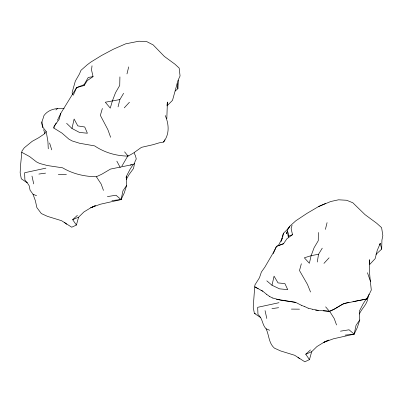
<?xml version="1.0" encoding="UTF-8"?>
<svg xmlns="http://www.w3.org/2000/svg" width="403" height="403" viewBox="0 0 403 403"><rect width="100%" height="100%" fill="white"/><g stroke="black" fill="none" stroke-linecap="round" stroke-linejoin="round"><path stroke-width="0.6" d="M134.547 152.747L134.547 154.022L135.408 155.493L136.254 158.963L134.869 161.935L133.514 168.459L129.036 174.61L126.25 179.496M318.35 232.46L318.259 240.702L314.088 247.754L311.121 255.688L309.363 263.285L304.336 257.814L311.121 255.688L318.551 254.238L322.274 248.137M166.812 118.623L167.406 102.009L167.013 105.364M119.913 76.867L119.731 85.441L115.525 92.69L112.427 100.76L110.276 108.125L105.304 102.226L119.882 99.561L123.625 93.284M375.944 254.399L381.696 249.094L381.928 240.052L382.85 235.584L381.606 227.665L376.714 223.262L364.997 214.618L352.837 202.78L346.651 200.261L338.535 199.802L330.712 201.52L318.627 206.532L306.975 213.383L295.797 220.804L289.807 226.224L286.76 230.037L283.395 233.332L281.103 241.286L282.281 238.435M164.792 139.73L164.751 140.718L163.346 142.123L159.185 142.843L153.09 144.682L141.453 147.347L133.197 153.226L128.053 156.107C116.135 155.931 104.573 152.611 94.665 145.901L79.587 143.256L72.102 140.919L68.958 139.191L61.926 133.066L53.856 128.089L54.088 126.31L59.095 119.469L60.833 113.253L76.58 87.607L84.106 84.66L88.237 77.452L93.058 76.641L91.521 69.931L92.03 65.765M64.173 108.654C56.934 107.677 48.34 109.258 43.912 115.671C43.131 119.59 40.673 122.018 42.763 126.29L43.005 127.403L46.189 131.544L44.149 134.043L38.663 137.761L32.195 141.317L24.291 147.775L21.943 151.044L20.518 165.824L20.15 172.771L21.304 178.811L27.318 182.861L29.172 185.738L30.084 190.201L33.001 194.216L35.358 200.704L36.88 207.626L41.333 213.56L47.494 216.371L61.568 220.703L71.729 227.216L76.399 225.06L78.595 217.167L83.864 211.988L90.343 208.039L95.315 205.711M175.179 91.043L177.894 88.65L178.418 79.542L180.065 75.971L179.164 68.072L174.842 64.097L164.374 56.44L153.18 44.919L146.732 41.605L138.884 41.217L125.625 43.851L113.268 49.267L101.44 55.559L90.771 62.133L87.184 64.838L80.998 70.298L79.431 73.991L75.321 81.124L72.142 92.388L72.384 94.811M359.32 314.063C361.914 308.114 367.894 303.867 367.904 296.93M367.989 296.986L367.899 297.852L366.392 299.086L343.603 303.625L334.853 308.784L329.437 311.307L323.277 310.688M42.607 126.728L42.517 127.363L41.67 121.812M317.272 262.041L318.551 254.238M53.856 128.089L54.103 126.718M282.629 237.302L283.395 233.332M95.269 205.701L90.761 207.741L100.377 204.23L121.107 199.576L122.955 190.8L126.688 185.375L126.295 176.549L130.229 168.978L133.232 164.464L134.738 163.235M328.344 340.263L323.836 342.303L333.452 338.792L354.182 334.137L356.03 325.367L359.758 319.937L359.37 311.116L363.305 303.545L366.307 299.031L367.813 297.797M126.053 177.693L126.295 176.549M71.981 128.471L74.117 119.046L77.799 125.887L84.731 126.99L87.401 133.227L79.431 132.421L71.981 128.471L66.591 123.303M272 285.253L274.06 276.161L278.035 282.906L284.896 283.596L287.732 289.631L279.546 288.85L272 285.253L266.786 280.82M126.97 73.945L128.693 66.863M325.402 229.428L327.08 222.617M118.049 106.916L119.882 99.561M178.091 80.121L172.524 100.317L166.948 105.924M301.348 263.728L299.489 270.559L307.454 284.397L310.552 292.039M279.012 302.698L257.673 307.318L257.975 314.562C262.857 318.219 261.96 324.707 266.071 328.783C269.209 335.246 268.589 343.099 274.408 348.127L280.569 350.932L294.643 355.265L304.804 361.783L309.474 359.622L311.665 351.728L316.939 346.555L323.418 342.6L328.939 340.016M292.069 225.287L291.127 228.622L292.513 234.697L286.871 238.793L283.657 243.523L276.508 246.349L272.811 253.517L264.836 267.184L261.381 272.04L259.467 277.727L254.892 284.997L254.787 286.865L258.247 288.76M102.367 108.442L100.352 115.364L107.848 129.595L110.639 137.327M126.688 185.375L124.255 192.936L121.107 199.576L111.943 200.578M359.758 319.937L357.33 327.498L354.182 334.137L345.018 335.145M381.696 249.094L380.246 243.377L377.208 250.48L375.148 258.645L369.758 264.408L369.536 259.718C368.795 269.909 370.241 279.949 371.294 290.039L368.271 296.255L366.392 299.086M73.296 95.244L76.58 87.607L84.136 85.532L87.295 80.57L93.058 76.641M273.239 253.699L276.508 246.349L283.697 243.78M287.636 231.025L286.427 233.69L288.074 228.949L289.807 226.224L289.329 227.287M368.03 296.553L369.183 294.079M57.412 120.336L60.833 113.253M278.599 245.029L282.216 238.415M121.867 166.167L128.053 155.523M54.405 126.184L56.213 122.986M379.329 244.943L380.246 243.377M163.346 142.123C169.754 134.557 169.048 124.099 165.195 115.495M124.235 107.878L129.464 102.211M323.931 263.396L329.115 257.794M76.399 225.06L72.661 219.66L77.416 215.343M309.474 359.622L305.736 354.227L310.491 349.91M55.891 109.969L57.8 108.296M130.365 165.124L131.474 164.58M325.71 203.399L318.627 206.532M21.626 152.243L29.666 156.601L36.577 161.966L39.721 163.477L47.282 165.522L62.616 167.824C72.862 173.925 84.519 176.585 96.362 176.746L101.778 174.217L110.528 169.064L133.232 164.464M72.661 219.66L78.595 217.167M305.736 354.227L311.665 351.728M292.513 234.697L288.185 236.334L287.928 232.491L288.331 237.181M45.937 168.137L24.598 172.756L24.9 180L27.318 182.861M349.109 302.487C341.618 302.98 336.44 309.141 329.523 311.363L315.504 310.088M107.349 196.614L115.993 195.223L121.107 199.576M340.424 331.18L349.069 329.79L354.182 334.137M366.307 299.031L352.942 301.651M38.844 174.061L45.584 173.129M271.919 308.627L278.654 307.69M58.289 174.534L66.435 174.6M291.359 309.096L299.51 309.166M262.827 291.223L254.701 286.81L253.225 307.333L254.379 313.373L255.502 313.413M318.33 310.476L312.476 309.227M295.585 302.351L280.443 300.139L272.796 298.039M276.428 299.238L295.651 302.376M308.129 308.164L312.562 309.282M301.59 305.378L304.854 306.673M33.001 194.216L36.572 195.707M266.071 328.783L269.647 330.274M304.764 306.618L308.214 308.219M260.998 290.331L262.741 291.168L266.564 294.301M269.652 296.527L272.881 298.094M295.691 302.391L301.676 305.434M254.379 313.373L260.393 317.428M266.479 294.245L269.738 296.583M297.968 357.33L299.777 358.816M64.44 222.391L66.707 224.249M325.604 306.824L330.243 312.244L334.238 318.597L336.55 324.994M96.362 176.746L101.163 184.035L103.475 190.433M124.562 151.82L128.053 156.107M116.825 161.124L120.245 167.552M367.43 272.7L370.518 281.465M43.625 129.63L44.95 133.725M49.579 142.949L51.75 149.896M266.811 318.501L265.048 310.592M33.736 183.934L31.973 176.03M46.189 131.544L47.917 141.433L48.274 148.863M177.149 83.628L177.894 88.65M84.106 84.66L84.136 85.532"/></g></svg>
